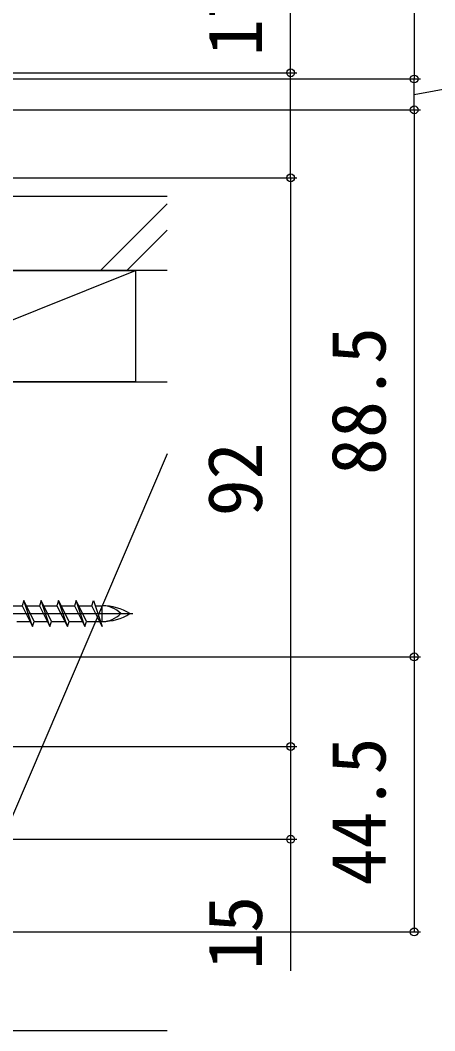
# Model space of a CAD drawing. Units: millimetres, scale not verified. Extents: x -525 to 525, y -783 to 778.
# Drawn here: x 306.2 to 373.3, y -558.5 to -395 of the extents above; entities that cross this region are included whole.
import ezdxf
from ezdxf.enums import TextEntityAlignment as Align

# ---------------------------------------------------------------- set-up
doc = ezdxf.new("R2010")
doc.units = ezdxf.units.MM
doc.header["$LTSCALE"] = 4
for name, color, linetype in [('0-5_YKK_13', 4, 'Continuous'), ('0-6_YKK_D', 6, 'Continuous'), ('0-8_YSS_K', 3, 'Continuous')]:
    doc.layers.add(name, color=color, linetype=linetype)
doc.styles.add('ＭＳ ゴシック', font='')
doc.styles.get('ＭＳ ゴシック').set_extended_font_data('MS Gothic')

msp = doc.modelspace()

# ---------------------------------------------------------------- linework, layer by layer
at = {"layer": '0-5_YKK_13'}
for p, q in [((304.399, -489.725), (306.53, -489.725)), ((306.807, -488.9), (306.53, -489.725)), ((308.494, -492.275), (306.807, -488.9)), ((307.219, -489.725), (309.35, -489.725)), ((309.627, -488.9), (309.35, -489.725)), ((311.314, -492.275), (309.627, -488.9)), ((310.039, -489.725), (312.17, -489.725)), ((314.134, -492.275), (312.447, -488.9)), ((312.859, -489.725), (314.99, -489.725)), ((314.99, -489.725), (316.677, -493.1)), ((316.954, -492.275), (315.267, -488.9)), ((315.679, -489.725), (317.81, -489.725)), ((317.81, -489.725), (318.087, -488.9)), ((319.497, -493.1), (317.81, -489.725)), ((318.087, -488.9), (319.497, -493.1)), ((318.364, -489.725), (319.497, -489.725)), ((319.497, -492.275), (319.497, -489.725)), ((247.329, -491), (324.469, -491)), ((305.674, -492.275), (307.805, -492.275)), ((308.217, -493.1), (308.494, -492.275)), ((308.494, -492.275), (310.625, -492.275)), ((311.037, -493.1), (311.314, -492.275)), ((311.314, -492.275), (313.445, -492.275)), ((313.857, -493.1), (314.134, -492.275)), ((314.134, -492.275), (316.265, -492.275)), ((316.677, -493.1), (316.954, -492.275)), ((316.954, -492.275), (319.085, -492.275)), ((319.22, -492.275), (319.497, -492.275))]:
    msp.add_line(p, q, dxfattribs=at)
for points in [[(306.53, -489.725), (308.217, -493.1), (306.807, -488.9)], [(309.35, -489.725), (311.037, -493.1), (309.627, -488.9)], [(316.677, -493.1), (315.267, -488.9), (314.99, -489.725)]]:
    msp.add_lwpolyline(points, dxfattribs=at)
msp.add_lwpolyline([(312.17, -489.725), (313.857, -493.1), (312.447, -488.9)], close=True, dxfattribs=at)
for centre, radius, start, end in [((319.497, -498.304), 8.579, 58.36161, 90), ((319.497, -493.892), 4.167, 43.94902, 90), ((319.497, -483.696), 8.579, 270, 301.63839), ((319.497, -488.108), 4.167, 270, 316.05098)]:
    msp.add_arc(centre, radius, start, end, dxfattribs=at)
at = {"layer": '0-6_YKK_D'}
for p, q in [((370, -338.506), (370, -404.5)), ((214.997, -403.5), (351, -403.5)), ((276.197, -404.5), (371, -404.5)), ((276.197, -404.5), (371, -404.5)), ((370, -409.5), (370, -404.5)), ((276.197, -409.5), (371, -409.5)), ((276.197, -409.5), (371, -409.5)), ((370, -409.5), (370, -498)), ((227.997, -420.5), (351, -420.5)), ((227.997, -420.5), (351, -420.5)), ((350, -420.5), (350, -512.5)), ((253.197, -498), (371, -498)), ((253.197, -498), (371, -498)), ((370, -498), (370, -542.5)), ((228.003, -512.5), (351, -512.5)), ((228.003, -512.5), (351, -512.5)), ((200.497, -527.5), (351, -527.5)), ((232.497, -542.5), (371, -542.5))]:
    msp.add_line(p, q, dxfattribs=at)
for points in [[(350, -420.5), (350, -403.5), (350, -382.427)], [(370, -407), (390, -403.352), (390, -392.398)], [(350, -512.5), (350, -527.5), (350, -548.777)]]:
    msp.add_lwpolyline(points, dxfattribs=at)
for centre in [(350, -403.5), (370, -404.5), (370, -404.5), (370, -409.5), (370, -409.5), (350, -420.5), (350, -420.5), (370, -498), (370, -498), (350, -512.5), (350, -512.5), (350, -527.5), (370, -542.5)]:
    msp.add_circle(centre, 0.637, dxfattribs=at)
at = {"layer": '0-8_YSS_K'}
for p, q in [((329.998, -423.496), (279.896, -423.496)), ((319.217, -435.496), (329.998, -424.715)), ((323.46, -435.496), (329.998, -428.958)), ((279.896, -435.496), (324.896, -435.496)), ((324.896, -453.496), (279.896, -453.496)), ((289.999, -453.492), (330, -453.492)), ((330, -465.155), (289.997, -558.492)), ((330, -558.492), (289.999, -558.492))]:
    msp.add_line(p, q, dxfattribs=at)
for points in [[(329.998, -435.496), (279.896, -435.496), (279.896, -423.496)], [(284.896, -451.496), (324.896, -435.496), (324.896, -453.496)]]:
    msp.add_lwpolyline(points, dxfattribs=at)

# ---------------------------------------------------------------- texts
at = {"layer": '0-6_YKK_D', "style": 'ＭＳ ゴシック'}
for s, p in [('17', (348, -400.791)), ('88.5', (368, -468.58)), ('92', (348, -475.261)), ('44.5', (368, -534.977)), ('15', (348, -548.618))]:
    msp.add_text(s, height=8.798, rotation=90, dxfattribs=at).set_placement(p, align=Align.BOTTOM_LEFT)

doc.saveas('drawing.dxf')
